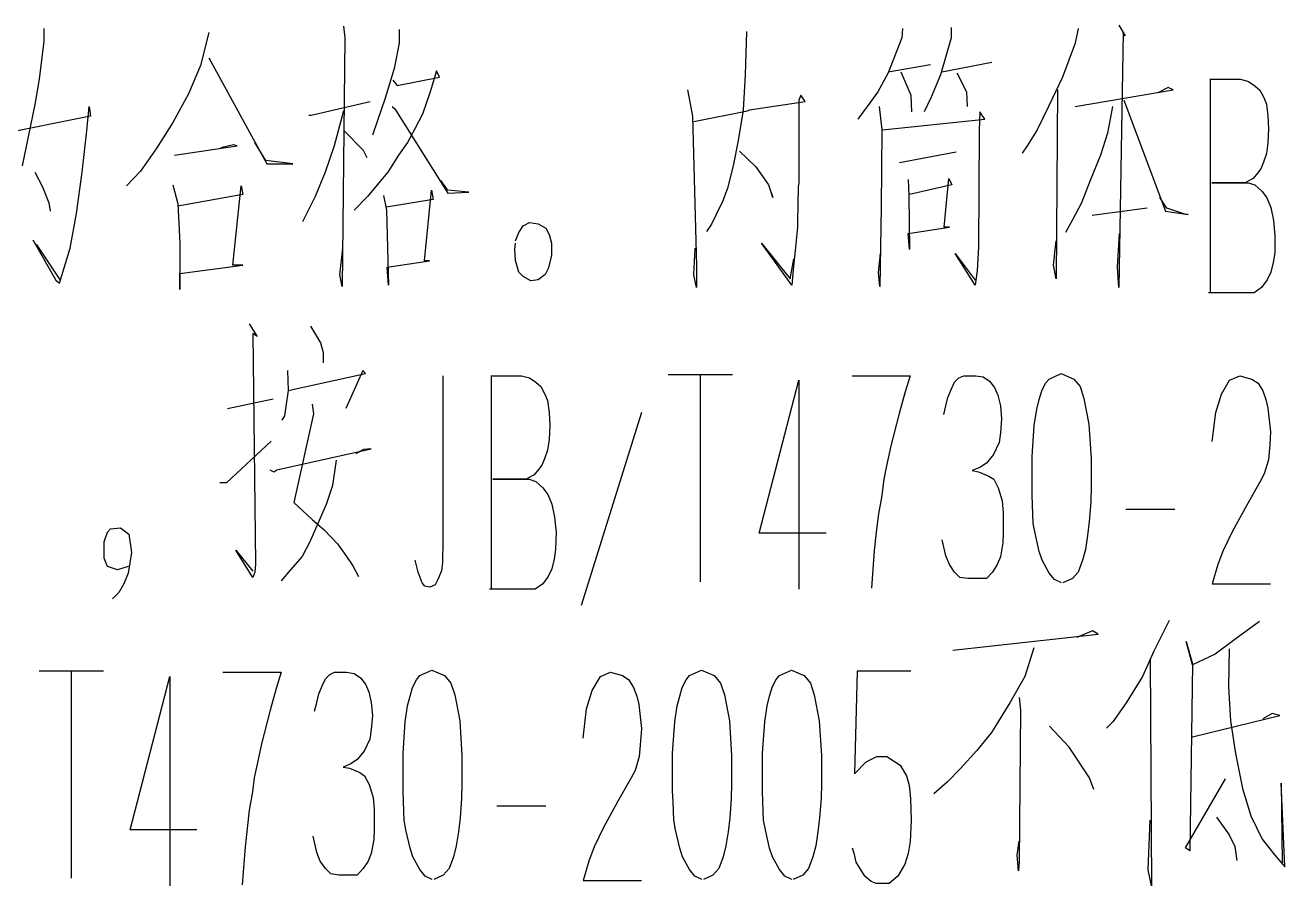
# Model space of a CAD drawing. Extents: x 0 to 2376, y 0 to 3364.
# Drawn here: x 1949.2 to 2042.6, y 3054.8 to 3118.6 of the extents above; entities that cross this region are included whole.
import ezdxf

# ---------------------------------------------------------------- set-up
doc = ezdxf.new("R2010")
doc.units = 0
doc.header["$MEASUREMENT"] = 0
doc.layers.add('6', color=7, linetype='Continuous')
doc.layers.add('8', color=7, linetype='Continuous')

# ---------------------------------------------------------------- blocks, each defined once
blk = doc.blocks.new('BLKENT139')
at = {"layer": '8', "color": 2, "linetype": 'Continuous'}
for p, q in [((1950.56, 3118.4), (1950.56, 3117.46)), ((1962.8, 3118.09), (1962.17, 3115.66)), ((1972.78, 3118.56), (1972.89, 3117.7)), ((1976.92, 3118.32), (1976.92, 3117.3)), ((2002.69, 3118.17), (2002.59, 3114.95)), ((2014.25, 3118.4), (2014.2, 3117.7)), ((2017.86, 3118.48), (2017.86, 3117.7)), ((2027.27, 3118.4), (2027.06, 3117.3)), ((2030.3, 3118.64), (2030.77, 3117.85)), ((2030.61, 3118.09), (2030.3, 3099.19)), ((2030.77, 3117.85), (2030.61, 3118.09)), ((1950.56, 3117.46), (1950.2, 3114.64)), ((1972.89, 3117.7), (1972.68, 3099.26)), ((1976.92, 3117.3), (1976.55, 3115.42)), ((2014.2, 3117.7), (2013.2, 3115.11)), ((2017.86, 3117.7), (2017.07, 3114.95)), ((2027.06, 3117.3), (2026.12, 3114.79)), ((1962.8, 3116.21), (1967.09, 3108.36)), ((1962.17, 3115.66), (1961.28, 3113.54)), ((1976.55, 3115.42), (1975.87, 3113.22)), ((1979.69, 3115.26), (1979.22, 3113.7)), ((1979.9, 3114.79), (1979.69, 3115.26)), ((2013.2, 3115.19), (2016.34, 3115.73)), ((2014.14, 3115.19), (2014.88, 3113.46)), ((2017.18, 3115.19), (2020.89, 3115.89)), ((1950.2, 3114.64), (1949.88, 3112.75)), ((1976.44, 3114.56), (1976.76, 3114.17)), ((1976.76, 3114.17), (1979.9, 3114.79)), ((2002.59, 3114.95), (2002.43, 3112.36)), ((2013.2, 3115.11), (2012.42, 3113.7)), ((2017.07, 3114.95), (2016.39, 3113.3)), ((2018.27, 3115.11), (2019.01, 3113.7)), ((2026.12, 3114.79), (2025.07, 3112.6)), ((2037.05, 3114.63), (2039.32, 3114.63)), ((2037.1, 3098.79), (2037.1, 3114.63)), ((2039.32, 3114.63), (2039.92, 3114.47)), ((2039.92, 3114.47), (2040.39, 3114.15)), ((1961.28, 3113.54), (1960.13, 3111.42)), ((1979.22, 3113.7), (1978.64, 3112.05)), ((1998.3, 3113.85), (1998.67, 3111.89)), ((2006.72, 3113.46), (2006.56, 3113.07)), ((2007.03, 3112.99), (2006.72, 3113.46)), ((2012.42, 3113.7), (2011.63, 3112.6)), ((2014.88, 3113.46), (2014.93, 3112.21)), ((2016.39, 3113.3), (2015.87, 3112.21)), ((2019.01, 3113.7), (2019.06, 3112.6)), ((2025.75, 3113.85), (2025.65, 3099.81)), ((2027.06, 3112.6), (2034.33, 3113.85)), ((2033.96, 3114.01), (2033.18, 3113.62)), ((2034.33, 3113.85), (2033.96, 3114.01)), ((2040.39, 3114.15), (2040.76, 3113.83)), ((2040.76, 3113.83), (2041.05, 3113.27)), ((2041.05, 3113.27), (2041.26, 3112.79)), ((1949.88, 3112.75), (1949.41, 3110.48)), ((1953.75, 3110.79), (1953.91, 3112.6)), ((1953.91, 3112.6), (1954.01, 3111.89)), ((1970.38, 3111.97), (1974.77, 3112.99)), ((1975.87, 3113.22), (1975.29, 3111.5)), ((1976.39, 3112.6), (1976.6, 3112.44)), ((1976.6, 3112.44), (1980.52, 3106.17)), ((2002.43, 3112.36), (2002.38, 3112.05)), ((2002.75, 3112.28), (2002.9, 3112.36)), ((2002.9, 3112.36), (2007.03, 3112.99)), ((2006.56, 3113.07), (2006.56, 3109.77)), ((2011.63, 3112.6), (2010.95, 3111.66)), ((2012.52, 3112.6), (2012.73, 3110.87)), ((2025.07, 3112.6), (2024.24, 3110.87)), ((2029.83, 3112.6), (2029.46, 3110.64)), ((2030.67, 3113.07), (2033.75, 3104.83)), ((2041.26, 3112.79), (2041.36, 3111.91)), ((1954.01, 3111.89), (1945.07, 3110.09)), ((1960.13, 3111.42), (1958.93, 3109.54)), ((1970.22, 3111.97), (1970.38, 3111.97)), ((1972.78, 3112.28), (1972.1, 3109.7)), ((1975.29, 3111.5), (1974.93, 3110.48)), ((1978.64, 3112.05), (1978.07, 3110.95)), ((1998.67, 3111.89), (1998.98, 3100.75)), ((1998.77, 3111.5), (2002.75, 3112.28)), ((2002.38, 3112.05), (2002.07, 3110.09)), ((2012.78, 3110.87), (2020.37, 3111.66)), ((2020, 3112.21), (2019.95, 3110.79)), ((2020.37, 3111.66), (2020, 3112.21)), ((2041.36, 3111.91), (2041.41, 3110.95)), ((1949.41, 3110.48), (1948.94, 3108.21)), ((1953.39, 3107.73), (1953.75, 3110.79)), ((1972.84, 3110.79), (1974.25, 3109.38)), ((1978.07, 3110.95), (1977.54, 3109.93)), ((2012.73, 3110.87), (2012.68, 3105.15)), ((2019.95, 3110.79), (2019.9, 3102.17)), ((2024.24, 3110.87), (2023.5, 3109.7)), ((2029.46, 3110.64), (2028.94, 3108.99)), ((2041.41, 3110.95), (2041.36, 3109.91)), ((1958.93, 3109.54), (1957.73, 3107.81)), ((1960.24, 3108.99), (1964.89, 3109.7)), ((1964.63, 3109.77), (1963.69, 3109.54)), ((1964.89, 3109.7), (1964.63, 3109.77)), ((1967.03, 3108.6), (1966.2, 3109.93)), ((1972.1, 3109.7), (1971.43, 3107.73)), ((1977.54, 3109.93), (1976.86, 3108.99)), ((2002.07, 3110.09), (2001.7, 3108.21)), ((2006.56, 3109.77), (2006.56, 3106.95)), ((2023.5, 3109.7), (2023.14, 3109.15)), ((2041.36, 3109.91), (2041.26, 3109.11)), ((1969.02, 3108.36), (1967.03, 3108.6)), ((1974.25, 3109.38), (1974.51, 3108.83)), ((1976.86, 3108.99), (1976.08, 3107.73)), ((2002.17, 3109.3), (2003.37, 3108.13)), ((2018.22, 3109.22), (2014.04, 3108.44)), ((2028.94, 3108.99), (2028.16, 3107.11)), ((2041.26, 3109.11), (2041.02, 3108.47)), ((1949.88, 3107.73), (1950.46, 3106.64)), ((1952.97, 3104.68), (1953.39, 3107.73)), ((1957.73, 3107.81), (1956.68, 3106.72)), ((1967.09, 3108.36), (1969.02, 3108.36)), ((1971.43, 3107.73), (1970.69, 3105.93)), ((1976.08, 3107.73), (1975.4, 3106.95)), ((2001.7, 3108.21), (2001.28, 3106.56)), ((2003.37, 3108.13), (2004.31, 3106.79)), ((2040.58, 3107.67), (2040.26, 3107.27)), ((2040.84, 3107.99), (2040.58, 3107.67)), ((2041.02, 3108.47), (2040.84, 3107.99)), ((1960.13, 3106.79), (1960.5, 3105.38)), ((1964.58, 3100.83), (1965.2, 3106.72)), ((1965.2, 3106.72), (1965.31, 3106.09)), ((1975.4, 3106.95), (1974.56, 3105.93)), ((1980.52, 3106.4), (1980, 3107.11)), ((2004.31, 3106.79), (2004.63, 3105.85)), ((2006.56, 3106.95), (2006.51, 3106.64)), ((2014.67, 3107.19), (2014.72, 3106.01)), ((2017.91, 3106.79), (2014.77, 3106.09)), ((2017.33, 3103.66), (2017.7, 3107.26)), ((2017.7, 3107.26), (2017.91, 3106.79)), ((2028.16, 3107.11), (2027.53, 3105.46)), ((2039.71, 3106.95), (2037.2, 3106.95)), ((2037.2, 3106.95), (2039.9, 3106.95)), ((2039.79, 3107.03), (2039.71, 3106.95)), ((2040.26, 3107.27), (2039.79, 3107.03)), ((2039.9, 3106.95), (2040.39, 3106.79)), ((2040.39, 3106.79), (2040.92, 3106.31)), ((1950.46, 3106.64), (1950.93, 3105.46)), ((1965.31, 3106.09), (1960.5, 3105.22)), ((1970.69, 3105.93), (1969.75, 3104.05)), ((1974.56, 3105.93), (1973.57, 3104.91)), ((1975.76, 3106.01), (1975.97, 3104.91)), ((1978.8, 3101.15), (1979.32, 3106.4)), ((1979.32, 3106.4), (1979.43, 3105.7)), ((1982.09, 3106.24), (1980.52, 3106.4)), ((1980.52, 3106.17), (1982.09, 3106.24)), ((2001.28, 3106.56), (2000.92, 3105.62)), ((2004.63, 3105.85), (2004.42, 3106.56)), ((2006.51, 3106.64), (2006.46, 3104.05)), ((2014.72, 3106.01), (2014.77, 3102.01)), ((2033.86, 3105.07), (2033.33, 3105.85)), ((2040.92, 3106.31), (2041.28, 3105.83)), ((2041.28, 3105.83), (2041.57, 3105.11)), ((1950.93, 3105.46), (1951.03, 3104.83)), ((1960.5, 3105.38), (1960.65, 3102.48)), ((1979.43, 3105.7), (1975.97, 3105.15)), ((1975.97, 3104.91), (1976.13, 3099.34)), ((2000.92, 3105.62), (2000.44, 3104.6)), ((2012.68, 3105.15), (2012.58, 3099.26)), ((2027.53, 3105.46), (2026.85, 3104.21)), ((2032.39, 3105.07), (2028.31, 3104.52)), ((2035.27, 3104.6), (2033.86, 3105.07)), ((2041.57, 3105.11), (2041.78, 3104.15)), ((1952.5, 3102.09), (1952.97, 3104.68)), ((1986.12, 3103.75), (1986.59, 3103.99)), ((1986.59, 3103.99), (1987.22, 3103.91)), ((2000.44, 3104.6), (2000.08, 3103.89)), ((2006.46, 3104.05), (2006.46, 3103.66)), ((2026.85, 3104.21), (2026.33, 3103.26)), ((2033.75, 3104.83), (2035.43, 3104.6)), ((2035.43, 3104.6), (2035.27, 3104.6)), ((2041.78, 3104.15), (2041.88, 3103.03)), ((1985.54, 3102.63), (1985.8, 3103.27)), ((1985.8, 3103.27), (1986.12, 3103.75)), ((1987.22, 3103.91), (1987.79, 3103.59)), ((1987.79, 3103.59), (1988.05, 3103.11)), ((1988.05, 3103.11), (1988.21, 3102.47)), ((2000.08, 3103.89), (1999.71, 3103.34)), ((2006.46, 3103.66), (2006.3, 3101.93)), ((2014.67, 3103.19), (2017.75, 3103.66)), ((2014.77, 3102.01), (2014.67, 3103.19)), ((2017.75, 3103.66), (2017.33, 3103.66)), ((2030.2, 3100.68), (2030.35, 3103.19)), ((2041.88, 3103.03), (2041.86, 3101.75)), ((1949.73, 3102.72), (1951.45, 3099.73)), ((1949.99, 3102.4), (1951.76, 3099.73)), ((1951.71, 3099.5), (1952.5, 3102.09)), ((1960.65, 3102.48), (1960.65, 3099.03)), ((1972.52, 3100.13), (1972.73, 3102.09)), ((1985.49, 3101.99), (1985.54, 3102.47)), ((1988.21, 3102.47), (1988.21, 3101.59)), ((1998.77, 3100.13), (1998.88, 3102.09)), ((2006.04, 3099.34), (2003.79, 3102.48)), ((2003.79, 3102.48), (2005.93, 3099.81)), ((2019.9, 3102.17), (2019.79, 3100.44)), ((2025.44, 3100.83), (2025.65, 3102.64)), ((1976.03, 3100.68), (1979.16, 3101.15)), ((1979.16, 3101.15), (1978.8, 3101.15)), ((1985.54, 3101.19), (1985.49, 3101.99)), ((1985.8, 3100.31), (1985.54, 3101.19)), ((1988.21, 3101.59), (1988, 3100.63)), ((2005.93, 3099.81), (2006.2, 3101.3)), ((2006.3, 3101.93), (2006.14, 3100.52)), ((2012.47, 3100.28), (2012.63, 3101.7)), ((2019.63, 3099.34), (2018.17, 3101.7)), ((2018.17, 3101.7), (2019.63, 3099.73)), ((2041.86, 3101.75), (2041.75, 3101.03)), ((1960.65, 3100.21), (1965.31, 3100.83)), ((1960.65, 3099.03), (1960.65, 3100.21)), ((1965.31, 3100.83), (1964.58, 3100.83)), ((1976.13, 3099.34), (1976.03, 3100.68)), ((1986.12, 3099.99), (1985.8, 3100.31)), ((1988, 3100.63), (1987.74, 3100.15)), ((1998.98, 3100.75), (1998.98, 3099.19)), ((2006.14, 3100.52), (2006.04, 3099.34)), ((2012.58, 3099.26), (2012.47, 3100.28)), ((2019.79, 3100.44), (2019.69, 3099.73)), ((2025.65, 3099.81), (2025.44, 3100.83)), ((2030.3, 3099.19), (2030.2, 3100.68)), ((2041.57, 3100.31), (2041.31, 3099.75)), ((2041.75, 3101.03), (2041.57, 3100.31)), ((1951.45, 3099.73), (1951.71, 3099.5)), ((1972.68, 3099.26), (1972.52, 3100.13)), ((1986.69, 3099.67), (1986.12, 3099.99)), ((1987.22, 3099.75), (1986.69, 3099.67)), ((1987.74, 3100.15), (1987.22, 3099.75)), ((1998.98, 3099.19), (1998.77, 3100.13)), ((2019.69, 3099.73), (2019.63, 3099.34)), ((2041.31, 3099.75), (2040.89, 3099.19)), ((2040.34, 3098.79), (2036.94, 3098.79)), ((2040.89, 3099.19), (2040.34, 3098.79)), ((1965.8, 3096.48), (1966.38, 3095.54)), ((1966.38, 3095.54), (1966.07, 3095.77)), ((1966.07, 3095.77), (1966.27, 3078.68)), ((1970.35, 3096.32), (1971.09, 3095.07)), ((1971.09, 3095.07), (1971.29, 3094.36)), ((1971.29, 3094.36), (1971.29, 3093.58)), ((1968.63, 3093.03), (1968.68, 3091.54)), ((1968.68, 3091.54), (1974.43, 3092.79)), ((1974.22, 3093.03), (1972.97, 3090.21)), ((1974.43, 3092.79), (1974.22, 3093.03)), ((2001.65, 3092.71), (1996.86, 3092.71)), ((1999.24, 3092.71), (1999.24, 3077.35)), ((2025.12, 3092.39), (2026.01, 3092.79)), ((2026.01, 3092.79), (2026.95, 3092.39)), ((1980.16, 3092.63), (1980.16, 3080.39)), ((1983.71, 3092.63), (1985.99, 3092.63)), ((1983.76, 3076.79), (1983.76, 3092.63)), ((1985.99, 3092.63), (1986.59, 3092.47)), ((1986.59, 3092.47), (1987.06, 3092.15)), ((1987.06, 3092.15), (1987.43, 3091.83)), ((1987.43, 3091.83), (1987.71, 3091.27)), ((2003.63, 3080.95), (2006.56, 3092.31)), ((2006.56, 3092.31), (2006.56, 3076.79)), ((2010.51, 3092.63), (2014.82, 3092.63)), ((2014.82, 3092.63), (2014.46, 3091.43)), ((2017.88, 3091.67), (2018.12, 3092.15)), ((2018.12, 3092.15), (2018.43, 3092.47)), ((2018.43, 3092.47), (2018.8, 3092.63)), ((2018.8, 3092.63), (2019.69, 3092.63)), ((2019.69, 3092.63), (2020.24, 3092.55)), ((2020.24, 3092.55), (2020.71, 3092.23)), ((2020.71, 3092.23), (2021.07, 3091.75)), ((2024.58, 3091.51), (2024.86, 3092.07)), ((2024.86, 3092.07), (2025.12, 3092.39)), ((2026.95, 3092.39), (2027.42, 3091.83)), ((2027.42, 3091.83), (2027.71, 3090.95)), ((2037.91, 3091.27), (2038.51, 3092.31)), ((2038.51, 3092.31), (2039.27, 3092.63)), ((2039.27, 3092.63), (2040.16, 3092.39)), ((2040.16, 3092.39), (2040.63, 3092.07)), ((2040.63, 3092.07), (2040.97, 3091.51)), ((1964.18, 3090.21), (1967.58, 3090.91)), ((1968.68, 3091.54), (1968.52, 3090.36)), ((1987.71, 3091.27), (1987.92, 3090.79)), ((2014.46, 3091.43), (2014.01, 3089.83)), ((2017.46, 3090.39), (2017.62, 3091.03)), ((2017.62, 3091.03), (2017.88, 3091.67)), ((2021.07, 3091.75), (2021.33, 3091.19)), ((2021.33, 3091.19), (2021.52, 3090.39)), ((2024.21, 3090.15), (2024.39, 3090.87)), ((2024.39, 3090.87), (2024.58, 3091.51)), ((2027.71, 3090.95), (2028.08, 3089.03)), ((2037.49, 3089.91), (2037.91, 3091.27)), ((2040.97, 3091.51), (2041.2, 3090.87)), ((2041.2, 3090.87), (2041.36, 3090.23)), ((1968.52, 3090.36), (1968.42, 3089.66)), ((1970.46, 3090.52), (1970.56, 3089.81)), ((1987.92, 3090.79), (1988.03, 3089.91)), ((1988.03, 3089.91), (1988.08, 3088.95)), ((1994.88, 3089.91), (1990.41, 3075.59)), ((2017.31, 3089.75), (2017.46, 3090.39)), ((2021.52, 3090.39), (2021.59, 3089.43)), ((2024.03, 3088.95), (2024.21, 3090.15)), ((2037.23, 3087.75), (2037.49, 3089.91)), ((2041.36, 3090.23), (2041.54, 3088.47)), ((1968.42, 3089.66), (1968.21, 3089.34)), ((1970.56, 3089.81), (1969.1, 3083.22)), ((2014.01, 3089.83), (2013.39, 3087.43)), ((2021.59, 3089.43), (2021.52, 3088.39)), ((2028.08, 3089.03), (2028.24, 3086.47)), ((1988.08, 3088.95), (1988.03, 3087.91)), ((2021.52, 3088.39), (2021.41, 3087.67)), ((2023.87, 3086.63), (2024.03, 3088.95)), ((2041.54, 3088.47), (2041.49, 3087.51)), ((1964.13, 3084.72), (1967.43, 3087.77)), ((1967.84, 3085.66), (1974.85, 3087.22)), ((1974.27, 3087.15), (1973.7, 3086.83)), ((1974.85, 3087.22), (1974.27, 3087.15)), ((1987.92, 3087.11), (1987.69, 3086.47)), ((1988.03, 3087.91), (1987.92, 3087.11)), ((2013.39, 3087.43), (2012.99, 3085.59)), ((2021.41, 3087.67), (2020.99, 3086.79)), ((2041.49, 3087.51), (2041.39, 3086.39)), ((1972.24, 3086.36), (1971.97, 3084.48)), ((1987.69, 3086.47), (1987.5, 3085.99)), ((2020.99, 3086.79), (2020.47, 3086.15)), ((2023.87, 3083.83), (2023.87, 3086.63)), ((2028.24, 3086.47), (2028.24, 3084.39)), ((2041.39, 3086.39), (2041.07, 3085.35)), ((1967.32, 3085.66), (1967.63, 3085.5)), ((1967.63, 3085.5), (1967.84, 3085.66)), ((1986.93, 3085.27), (1986.46, 3085.03)), ((1987.24, 3085.67), (1986.93, 3085.27)), ((1987.5, 3085.99), (1987.24, 3085.67)), ((2012.99, 3085.59), (2012.84, 3084.79)), ((2020, 3085.83), (2019.42, 3085.59)), ((2019.42, 3085.59), (2019.9, 3085.51)), ((2019.9, 3085.51), (2020.65, 3085.19)), ((2020.47, 3086.15), (2020, 3085.83)), ((2041.07, 3085.35), (2040.78, 3084.79)), ((1963.61, 3084.72), (1964.13, 3084.72)), ((1971.97, 3084.48), (1971.5, 3083.07)), ((1986.38, 3084.95), (1983.87, 3084.95)), ((1983.87, 3084.95), (1986.56, 3084.95)), ((1986.46, 3085.03), (1986.38, 3084.95)), ((1986.56, 3084.95), (1987.06, 3084.79)), ((1987.06, 3084.79), (1987.58, 3084.31)), ((1987.58, 3084.31), (1987.95, 3083.83)), ((2012.84, 3084.79), (2012.71, 3083.75)), ((2020.65, 3085.19), (2021.02, 3084.95)), ((2021.02, 3084.95), (2021.36, 3084.31)), ((2021.36, 3084.31), (2021.65, 3083.35)), ((2028.24, 3084.39), (2028.21, 3083.27)), ((2040.78, 3084.79), (2039.79, 3083.03)), ((1987.95, 3083.83), (1988.24, 3083.11)), ((2012.71, 3083.75), (2012.47, 3082.39)), ((2023.9, 3083.03), (2023.87, 3083.83)), ((1969.1, 3083.22), (1969.78, 3082.6)), ((1969.78, 3082.6), (1970.46, 3081.97)), ((1971.5, 3083.07), (1970.88, 3081.66)), ((1988.24, 3083.11), (1988.44, 3082.15)), ((2021.65, 3083.35), (2021.73, 3082.47)), ((2021.73, 3082.47), (2021.73, 3080.95)), ((2023.95, 3081.67), (2023.9, 3083.03)), ((2028.21, 3083.27), (2028.1, 3081.83)), ((2034.46, 3082.71), (2030.82, 3082.71)), ((2039.79, 3083.03), (2038.74, 3081.11)), ((1970.88, 3081.66), (1970.3, 3080.32)), ((1970.46, 3081.97), (1971.35, 3081.19)), ((1988.44, 3082.15), (1988.55, 3081.03)), ((2012.47, 3082.39), (2012.31, 3081.03)), ((2024.08, 3080.95), (2023.95, 3081.67)), ((2028.1, 3081.83), (2027.97, 3080.79)), ((1955.03, 3080.31), (1955.29, 3081.03)), ((1955.29, 3081.03), (1955.5, 3081.27)), ((1955.5, 3081.27), (1956.24, 3081.35)), ((1956.24, 3081.35), (1956.86, 3080.87)), ((1956.86, 3080.87), (1957.07, 3079.51)), ((1971.35, 3081.19), (1972.34, 3080.17)), ((1988.55, 3081.03), (1988.52, 3079.75)), ((2008.58, 3080.95), (2003.63, 3080.95)), ((2012.31, 3081.03), (2012.16, 3079.67)), ((2021.73, 3080.95), (2021.7, 3080.23)), ((2024.39, 3079.59), (2024.08, 3080.95)), ((2027.97, 3080.79), (2027.82, 3079.75)), ((2038.74, 3081.11), (2038.04, 3079.67)), ((1955.03, 3079.11), (1955.03, 3080.31)), ((1966.07, 3077.66), (1964.81, 3079.7)), ((1964.81, 3079.7), (1966.07, 3078.13)), ((1970.3, 3080.32), (1969.73, 3079.22)), ((1972.34, 3080.17), (1972.97, 3079.3)), ((1980.16, 3080.39), (1980.13, 3078.79)), ((1988.52, 3079.75), (1988.42, 3079.03)), ((2012.16, 3079.67), (2011.95, 3076.87)), ((2017.46, 3079.27), (2017.2, 3080.47)), ((2021.7, 3080.23), (2021.52, 3079.19)), ((2027.82, 3079.75), (2027.61, 3078.95)), ((2038.04, 3079.67), (2037.65, 3078.63)), ((1955.29, 3078.47), (1955.03, 3079.11)), ((1957.07, 3079.51), (1956.81, 3077.99)), ((1969.73, 3079.22), (1968.84, 3078.21)), ((1972.97, 3079.3), (1973.49, 3078.52)), ((1978.33, 3078.07), (1978.09, 3078.95)), ((1980.13, 3078.79), (1980.05, 3078.15)), ((1988.42, 3079.03), (1988.24, 3078.31)), ((2017.73, 3078.63), (2017.46, 3079.27)), ((2021.52, 3079.19), (2021.28, 3078.63)), ((2024.6, 3078.95), (2024.39, 3079.59)), ((2025.12, 3077.99), (2024.6, 3078.95)), ((2027.61, 3078.95), (2027.29, 3078.07)), ((1956.03, 3078.23), (1955.29, 3078.47)), ((1956.81, 3078.47), (1956.03, 3078.23)), ((1956.81, 3077.99), (1956.5, 3077.19)), ((1966.22, 3078.05), (1966.07, 3077.66)), ((1966.27, 3078.68), (1966.22, 3078.05)), ((1968.84, 3078.21), (1968.16, 3077.42)), ((1973.49, 3078.52), (1973.91, 3077.73)), ((1978.61, 3077.27), (1978.33, 3078.07)), ((1980.05, 3078.15), (1979.79, 3077.51)), ((1987.97, 3077.75), (1987.56, 3077.19)), ((1988.24, 3078.31), (1987.97, 3077.75)), ((2018.12, 3078.07), (2017.73, 3078.63)), ((2018.51, 3077.67), (2018.12, 3078.07)), ((2020.92, 3078.07), (2020.47, 3077.59)), ((2021.28, 3078.63), (2020.92, 3078.07)), ((2025.52, 3077.51), (2025.12, 3077.99)), ((2027.29, 3078.07), (2026.85, 3077.59)), ((2037.65, 3078.63), (2037.23, 3077.19)), ((1956.5, 3077.19), (1956.13, 3076.55)), ((1978.82, 3077.03), (1978.61, 3077.27)), ((1979.19, 3076.95), (1978.82, 3077.03)), ((1979.58, 3077.11), (1979.19, 3076.95)), ((1979.79, 3077.51), (1979.58, 3077.11)), ((1987.56, 3077.19), (1987.01, 3076.79)), ((2019.11, 3077.59), (2018.51, 3077.67)), ((2020.47, 3077.59), (2019.11, 3077.59)), ((2026.04, 3077.27), (2025.52, 3077.51)), ((2026.85, 3077.59), (2026.14, 3077.27)), ((2037.23, 3077.19), (2041.54, 3077.19)), ((1956.13, 3076.55), (1955.66, 3076.07)), ((1987.01, 3076.79), (1983.61, 3076.79)), ((2034.04, 3074.48), (2032.89, 3072.21)), ((2040.73, 3074.4), (2038.9, 3073.07)), ((2017.99, 3072.28), (2028.76, 3073.46)), ((2028.34, 3073.7), (2027.19, 3073.22)), ((2028.76, 3073.46), (2028.34, 3073.7)), ((2024, 3072.44), (2023.32, 3070.32)), ((2032.89, 3072.21), (2032.05, 3070.32)), ((2035.76, 3071.19), (2035.29, 3072.91)), ((2035.29, 3072.91), (2035.76, 3071.26)), ((2038.9, 3073.07), (2037.44, 3071.97)), ((2038.48, 3072.36), (2038.43, 3069.54)), ((2032.63, 3071.58), (2032.73, 3054.79)), ((2035.76, 3071.26), (2035.56, 3057.38)), ((2037.44, 3071.97), (2035.76, 3071.19)), ((1954.98, 3070.71), (1950.2, 3070.71)), ((1952.58, 3070.71), (1952.58, 3055.35)), ((1956.97, 3058.95), (1959.9, 3070.31)), ((1959.9, 3070.31), (1959.9, 3054.79)), ((1963.84, 3070.63), (1968.16, 3070.63)), ((1968.16, 3070.63), (1967.79, 3069.43)), ((1971.45, 3070.15), (1971.77, 3070.47)), ((1971.77, 3070.47), (1972.13, 3070.63)), ((1972.13, 3070.63), (1973.02, 3070.63)), ((1973.02, 3070.63), (1973.57, 3070.55)), ((1973.57, 3070.55), (1974.04, 3070.23)), ((1978.2, 3070.07), (1978.46, 3070.39)), ((1978.46, 3070.39), (1979.35, 3070.79)), ((1979.35, 3070.79), (1980.29, 3070.39)), ((1980.29, 3070.39), (1980.76, 3069.83)), ((1991.24, 3069.27), (1991.84, 3070.31)), ((1991.84, 3070.31), (1992.6, 3070.63)), ((1992.6, 3070.63), (1993.49, 3070.39)), ((1993.49, 3070.39), (1993.96, 3070.07)), ((1998.2, 3070.07), (1998.46, 3070.39)), ((1998.46, 3070.39), (1999.35, 3070.79)), ((1999.35, 3070.79), (2000.29, 3070.39)), ((2000.29, 3070.39), (2000.76, 3069.83)), ((2004.86, 3070.07), (2005.12, 3070.39)), ((2005.12, 3070.39), (2006.01, 3070.79)), ((2006.01, 3070.79), (2006.95, 3070.39)), ((2006.95, 3070.39), (2007.43, 3069.83)), ((2010.9, 3070.71), (2010.69, 3063.11)), ((2014.88, 3070.71), (2010.9, 3070.71)), ((2023.32, 3070.32), (2022.22, 3068.36)), ((2032.05, 3070.32), (2030.85, 3068.36)), ((1967.79, 3069.43), (1967.35, 3067.83)), ((1970.95, 3069.03), (1971.22, 3069.67)), ((1971.22, 3069.67), (1971.45, 3070.15)), ((1974.04, 3070.23), (1974.41, 3069.75)), ((1974.41, 3069.75), (1974.67, 3069.19)), ((1977.73, 3068.87), (1977.91, 3069.51)), ((1977.91, 3069.51), (1978.2, 3070.07)), ((1980.76, 3069.83), (1981.05, 3068.95)), ((1993.96, 3070.07), (1994.3, 3069.51)), ((1994.3, 3069.51), (1994.54, 3068.87)), ((1997.73, 3068.87), (1997.91, 3069.51)), ((1997.91, 3069.51), (1998.2, 3070.07)), ((2000.76, 3069.83), (2001.05, 3068.95)), ((2004.39, 3068.87), (2004.58, 3069.51)), ((2004.58, 3069.51), (2004.86, 3070.07)), ((2007.43, 3069.83), (2007.71, 3068.95)), ((2038.43, 3069.54), (2038.59, 3067.03)), ((1970.8, 3068.39), (1970.95, 3069.03)), ((1974.67, 3069.19), (1974.85, 3068.39)), ((1977.54, 3068.15), (1977.73, 3068.87)), ((1981.05, 3068.95), (1981.41, 3067.03)), ((1990.82, 3067.91), (1991.24, 3069.27)), ((1994.54, 3068.87), (1994.69, 3068.23)), ((1997.54, 3068.15), (1997.73, 3068.87)), ((2001.05, 3068.95), (2001.41, 3067.03)), ((2004.21, 3068.15), (2004.39, 3068.87)), ((2007.71, 3068.95), (2008.08, 3067.03)), ((2022.9, 3068.75), (2023.01, 3067.81)), ((1967.35, 3067.83), (1966.72, 3065.43)), ((1970.64, 3067.75), (1970.8, 3068.39)), ((1974.85, 3068.39), (1974.93, 3067.43)), ((1977.36, 3066.95), (1977.54, 3068.15)), ((1990.56, 3065.75), (1990.82, 3067.91)), ((1994.69, 3068.23), (1994.88, 3066.47)), ((1997.36, 3066.95), (1997.54, 3068.15)), ((2004.03, 3066.95), (2004.21, 3068.15)), ((2022.22, 3068.36), (2020.86, 3066.17)), ((2023.01, 3067.81), (2022.9, 3056.6)), ((2030.85, 3068.36), (2029.86, 3066.95)), ((2041.67, 3067.58), (2040.99, 3067.19)), ((2042.25, 3067.42), (2041.67, 3067.58)), ((1974.93, 3067.43), (1974.85, 3066.39)), ((1977.2, 3064.63), (1977.36, 3066.95)), ((1981.41, 3067.03), (1981.57, 3064.47)), ((1997.2, 3064.63), (1997.36, 3066.95)), ((2001.41, 3067.03), (2001.57, 3064.47)), ((2003.87, 3064.63), (2004.03, 3066.95)), ((2008.08, 3067.03), (2008.24, 3064.47)), ((2026.61, 3065.07), (2025.15, 3066.64)), ((2029.86, 3066.95), (2029.39, 3066.48)), ((2035.76, 3065.85), (2042.25, 3067.42)), ((2038.59, 3067.03), (2038.95, 3064.6)), ((1974.75, 3065.67), (1974.33, 3064.79)), ((1974.85, 3066.39), (1974.75, 3065.67)), ((1994.88, 3066.47), (1994.82, 3065.51)), ((2020.86, 3066.17), (2019.76, 3064.83)), ((1966.72, 3065.43), (1966.33, 3063.59)), ((1974.33, 3064.79), (1973.8, 3064.15)), ((1994.82, 3065.51), (1994.72, 3064.39)), ((2019.76, 3064.83), (2018.56, 3063.5)), ((2028.13, 3062.79), (2026.61, 3065.07)), ((1973.33, 3063.83), (1972.76, 3063.59)), ((1973.8, 3064.15), (1973.33, 3063.83)), ((1977.2, 3061.83), (1977.2, 3064.63)), ((1981.57, 3064.47), (1981.57, 3062.39)), ((1994.72, 3064.39), (1994.41, 3063.35)), ((1997.2, 3061.83), (1997.2, 3064.63)), ((2001.57, 3064.47), (2001.57, 3062.39)), ((2003.87, 3061.83), (2003.87, 3064.63)), ((2008.24, 3064.47), (2008.24, 3062.39)), ((2010.69, 3063.11), (2011.56, 3063.99)), ((2011.56, 3063.99), (2012.34, 3064.39)), ((2012.34, 3064.39), (2013.1, 3064.39)), ((2013.1, 3064.39), (2014.09, 3063.75)), ((2014.09, 3063.75), (2014.56, 3062.95)), ((2038.95, 3064.6), (2039.48, 3062.01)), ((1966.33, 3063.59), (1966.17, 3062.79)), ((1972.76, 3063.59), (1973.23, 3063.51)), ((1973.23, 3063.51), (1973.99, 3063.19)), ((1973.99, 3063.19), (1974.35, 3062.95)), ((1974.35, 3062.95), (1974.69, 3062.31)), ((1994.41, 3063.35), (1994.12, 3062.79)), ((2014.56, 3062.95), (2014.75, 3062.23)), ((2018.56, 3063.5), (2017.57, 3062.48)), ((1966.17, 3062.79), (1966.04, 3061.75)), ((1974.69, 3062.31), (1974.98, 3061.35)), ((1981.57, 3062.39), (1981.54, 3061.27)), ((1994.12, 3062.79), (1993.12, 3061.03)), ((2001.57, 3062.39), (2001.54, 3061.27)), ((2008.24, 3062.39), (2008.21, 3061.27)), ((2014.75, 3062.23), (2014.85, 3061.27)), ((2017.57, 3062.48), (2016.58, 3061.62)), ((2028.44, 3061.93), (2028.13, 3062.79)), ((2035.24, 3057.62), (2038.22, 3062.72)), ((2039.48, 3062.01), (2040.1, 3059.97)), ((2042.61, 3056.21), (2042.35, 3062.4)), ((2042.35, 3062.4), (2042.41, 3056.52)), ((1966.04, 3061.75), (1965.8, 3060.39)), ((1974.98, 3061.35), (1975.06, 3060.47)), ((1977.23, 3061.03), (1977.2, 3061.83)), ((1977.28, 3059.67), (1977.23, 3061.03)), ((1981.54, 3061.27), (1981.44, 3059.83)), ((1993.12, 3061.03), (1992.08, 3059.11)), ((1997.23, 3061.03), (1997.2, 3061.83)), ((1997.28, 3059.67), (1997.23, 3061.03)), ((2001.54, 3061.27), (2001.44, 3059.83)), ((2003.9, 3061.03), (2003.87, 3061.83)), ((2003.95, 3059.67), (2003.9, 3061.03)), ((2008.21, 3061.27), (2008.1, 3059.83)), ((2014.85, 3061.27), (2014.9, 3059.67)), ((1965.8, 3060.39), (1965.65, 3059.03)), ((1975.06, 3060.47), (1975.06, 3058.95)), ((1987.79, 3060.71), (1984.16, 3060.71)), ((1977.41, 3058.95), (1977.28, 3059.67)), ((1981.44, 3059.83), (1981.31, 3058.79)), ((1992.08, 3059.11), (1991.37, 3057.67)), ((1997.41, 3058.95), (1997.28, 3059.67)), ((2001.44, 3059.83), (2001.31, 3058.79)), ((2004.08, 3058.95), (2003.95, 3059.67)), ((2008.1, 3059.83), (2007.97, 3058.79)), ((2014.9, 3059.67), (2014.82, 3058.07)), ((2032.47, 3055.97), (2032.63, 3059.66)), ((2037.54, 3059.89), (2038.48, 3058.56)), ((2040.1, 3059.97), (2040.94, 3058.24)), ((1961.91, 3058.95), (1956.97, 3058.95)), ((1965.65, 3059.03), (1965.49, 3057.67)), ((1970.8, 3057.27), (1970.54, 3058.47)), ((1975.03, 3058.23), (1974.85, 3057.19)), ((1975.06, 3058.95), (1975.03, 3058.23)), ((1977.73, 3057.59), (1977.41, 3058.95)), ((1981.31, 3058.79), (1981.15, 3057.75)), ((1997.73, 3057.59), (1997.41, 3058.95)), ((2001.31, 3058.79), (2001.15, 3057.75)), ((2004.39, 3057.59), (2004.08, 3058.95)), ((2007.97, 3058.79), (2007.82, 3057.75)), ((2038.48, 3058.56), (2038.9, 3057.7)), ((2040.94, 3058.24), (2041.88, 3057.07)), ((1965.49, 3057.67), (1965.28, 3054.87)), ((1971.06, 3056.63), (1970.8, 3057.27)), ((1977.94, 3056.95), (1977.73, 3057.59)), ((1981.15, 3057.75), (1980.94, 3056.95)), ((1991.37, 3057.67), (1990.98, 3056.63)), ((1997.93, 3056.95), (1997.73, 3057.59)), ((2001.15, 3057.75), (2000.94, 3056.95)), ((2004.6, 3056.95), (2004.39, 3057.59)), ((2007.82, 3057.75), (2007.61, 3056.95)), ((2010.69, 3057.11), (2010.54, 3057.59)), ((2014.82, 3058.07), (2014.67, 3057.19)), ((2022.75, 3057.07), (2022.9, 3058.09)), ((2035.56, 3057.38), (2035.24, 3057.62)), ((2038.9, 3057.7), (2039.06, 3056.68)), ((1971.45, 3056.07), (1971.06, 3056.63)), ((1974.61, 3056.63), (1974.25, 3056.07)), ((1974.85, 3057.19), (1974.61, 3056.63)), ((1978.46, 3055.99), (1977.94, 3056.95)), ((1980.94, 3056.95), (1980.63, 3056.07)), ((1990.98, 3056.63), (1990.56, 3055.19)), ((1998.46, 3055.99), (1997.93, 3056.95)), ((2000.94, 3056.95), (2000.63, 3056.07)), ((2005.12, 3055.99), (2004.6, 3056.95)), ((2007.61, 3056.95), (2007.29, 3056.07)), ((2010.82, 3056.55), (2010.69, 3057.11)), ((2011.45, 3055.51), (2010.82, 3056.55)), ((2014.43, 3056.39), (2013.91, 3055.51)), ((2014.67, 3057.19), (2014.43, 3056.39)), ((2022.85, 3055.89), (2022.75, 3057.07)), ((2022.9, 3056.6), (2022.85, 3055.89)), ((2041.88, 3057.07), (2042.61, 3056.21)), ((1971.84, 3055.67), (1971.45, 3056.07)), ((1972.44, 3055.59), (1971.84, 3055.67)), ((1973.8, 3055.59), (1972.44, 3055.59)), ((1974.25, 3056.07), (1973.8, 3055.59)), ((1978.85, 3055.51), (1978.46, 3055.99)), ((1979.37, 3055.27), (1978.85, 3055.51)), ((1980.18, 3055.59), (1979.48, 3055.27)), ((1980.63, 3056.07), (1980.18, 3055.59)), ((1998.85, 3055.51), (1998.46, 3055.99)), ((1999.37, 3055.27), (1998.85, 3055.51)), ((2000.18, 3055.59), (1999.48, 3055.27)), ((2000.63, 3056.07), (2000.18, 3055.59)), ((2005.52, 3055.51), (2005.12, 3055.99)), ((2006.04, 3055.27), (2005.52, 3055.51)), ((2006.85, 3055.59), (2006.14, 3055.27)), ((2007.29, 3056.07), (2006.85, 3055.59)), ((2011.92, 3055.11), (2011.45, 3055.51)), ((2013.91, 3055.51), (2013.26, 3054.95)), ((2032.73, 3054.79), (2032.47, 3055.97)), ((1990.56, 3055.19), (1994.88, 3055.19)), ((2012.31, 3054.95), (2011.92, 3055.11)), ((2013.26, 3054.95), (2012.31, 3054.95))]:
    blk.add_line(p, q, dxfattribs=at)

msp = doc.modelspace()

# ---------------------------------------------------------------- block references
at = {"layer": '6'}
msp.add_blockref('BLKENT139', (0, 0), dxfattribs=at)

doc.saveas('drawing.dxf')
